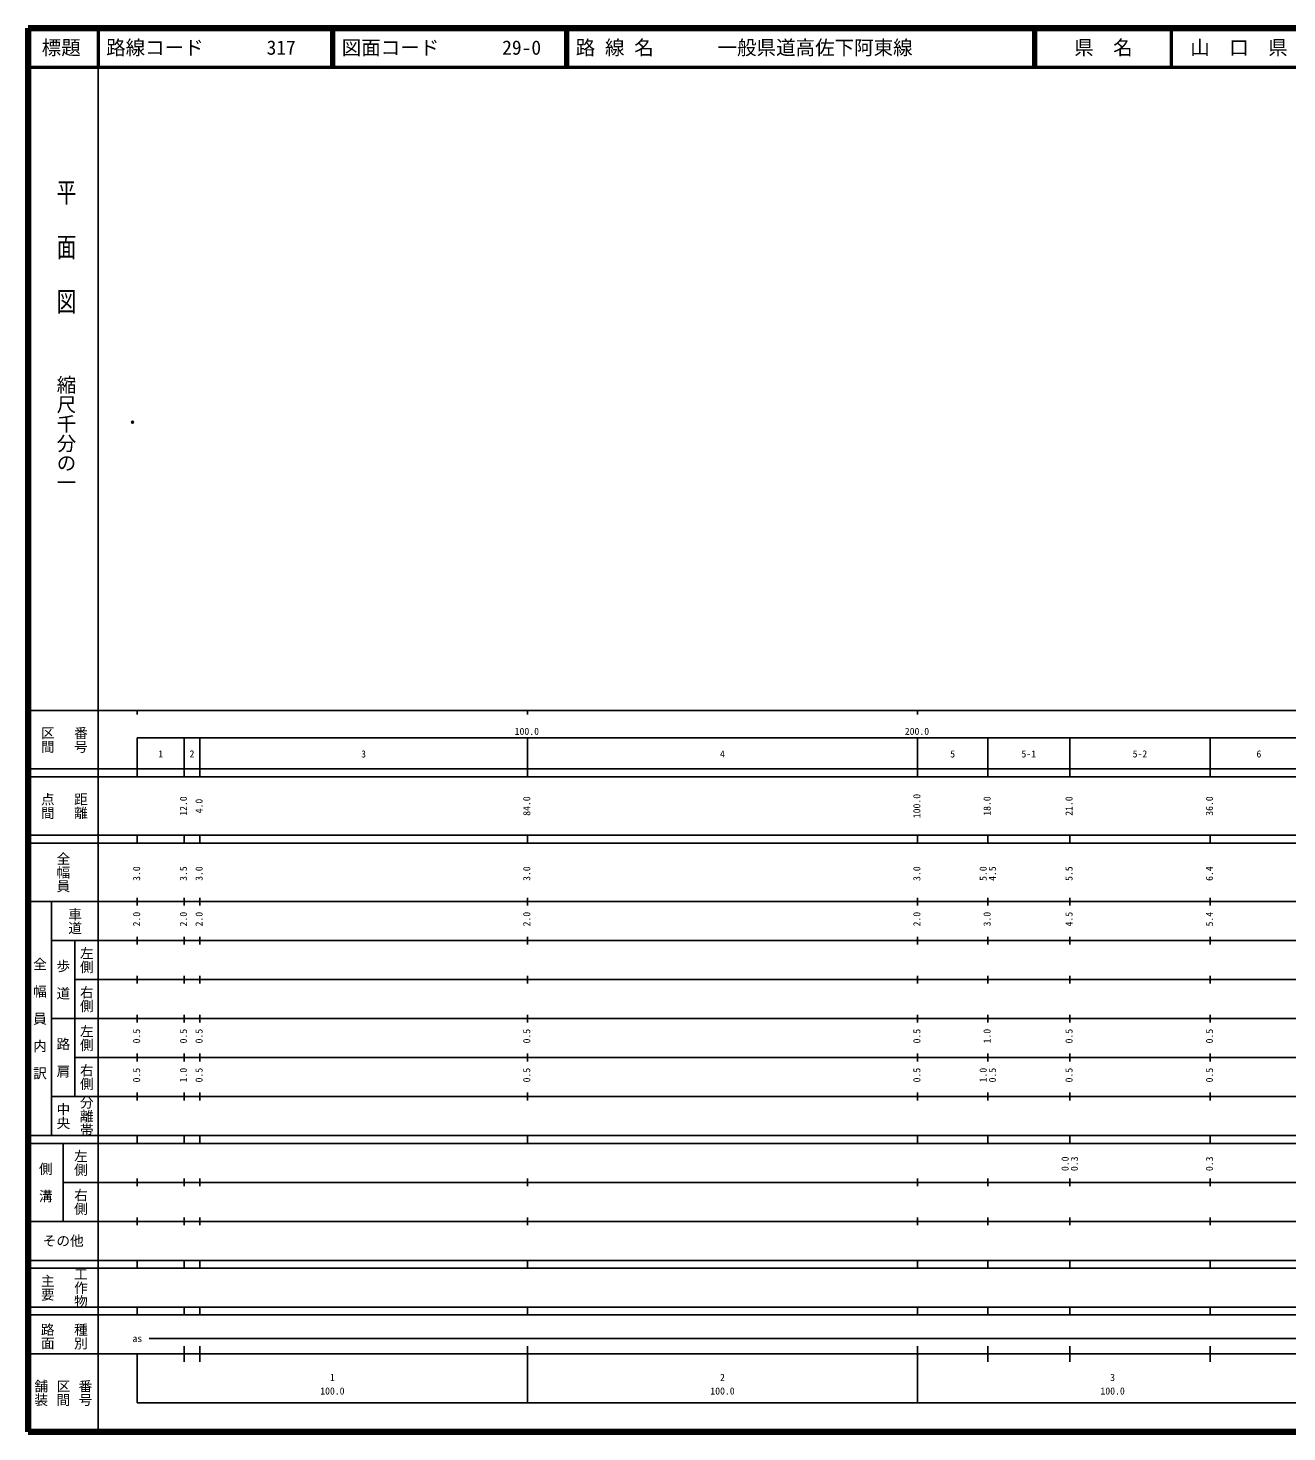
# Model space of a CAD drawing. Units: millimetres on the paper. Extents: x 40 to 680, y 20 to 380.
# Drawn here: x 40 to 362.7, y 20 to 380 of the extents above; entities that cross this region are included whole.
import ezdxf
from ezdxf.enums import TextEntityAlignment as Align

# ---------------------------------------------------------------- set-up
doc = ezdxf.new("R2010")
doc.units = ezdxf.units.MM
doc.header["$PDMODE"] = 32
doc.header["$PDSIZE"] = 0.5
doc.layers.add('M-OTRS', color=6, linetype='Continuous')
doc.layers.add('M-TTL-TXT', color=7, linetype='Continuous')
for name, color, linetype, lineweight in [('M-TTL', 2, 'Continuous', 140), ('M-TTL-BAND', 7, 'Continuous', 25), ('M-TTL-LINE', 7, 'Continuous', 50)]:
    doc.layers.add(name, color=color, linetype=linetype, lineweight=lineweight)
doc.styles.add('@ＭＳ ゴシック', font='')
doc.styles.add('ＭＳ ゴシック', font='')
doc.styles.get('@ＭＳ ゴシック').set_extended_font_data('@MS Gothic')
doc.styles.get('ＭＳ ゴシック').set_extended_font_data('MS Gothic')

msp = doc.modelspace()

# ---------------------------------------------------------------- linework, layer by layer
at = {"layer": 'M-OTRS'}
msp.add_point((66.772, 278.908), dxfattribs=at)
at = {"layer": 'M-TTL'}
for p, q in [((40, 380), (40, 20)), ((680, 380), (40, 380)), ((40, 20), (680, 20))]:
    msp.add_line(p, q, dxfattribs=at)
at = {"layer": 'M-TTL-BAND'}
for p, q in [((58, 370), (58, 20)), ((40, 205), (579, 205)), ((68, 205), (68, 204)), ((168, 205), (168, 204)), ((268, 205), (268, 204)), ((68, 198), (579, 198)), ((68, 198), (68, 188)), ((80, 188), (80, 198)), ((84, 188), (84, 198)), ((168, 188), (168, 198)), ((268, 188), (268, 198)), ((286, 188), (286, 198)), ((307, 188), (307, 198)), ((343, 188), (343, 198)), ((40, 190), (579, 190)), ((40, 188), (579, 188)), ((40, 173), (579, 173)), ((68, 171), (68, 173)), ((80, 171), (80, 173)), ((84, 171), (84, 173)), ((168, 171), (168, 173)), ((268, 171), (268, 173)), ((286, 171), (286, 173)), ((307, 171), (307, 173)), ((343, 171), (343, 173)), ((40, 171), (579, 171)), ((40, 156), (579, 156)), ((46, 96), (46, 156)), ((68, 155), (68, 157)), ((80, 155), (80, 157)), ((84, 155), (84, 157)), ((168, 155), (168, 157)), ((268, 155), (268, 157)), ((286, 155), (286, 157)), ((307, 155), (307, 157)), ((343, 155), (343, 157)), ((46, 146), (579, 146)), ((52, 146), (52, 106)), ((68, 145), (68, 147)), ((80, 145), (80, 147)), ((84, 145), (84, 147)), ((168, 145), (168, 147)), ((268, 145), (268, 147)), ((286, 145), (286, 147)), ((307, 145), (307, 147)), ((343, 145), (343, 147)), ((68, 135), (68, 137)), ((80, 135), (80, 137)), ((84, 135), (84, 137)), ((168, 135), (168, 137)), ((268, 135), (268, 137)), ((286, 135), (286, 137)), ((307, 135), (307, 137)), ((343, 135), (343, 137)), ((52, 136), (579, 136)), ((46, 126), (579, 126)), ((68, 125), (68, 127)), ((80, 125), (80, 127)), ((84, 125), (84, 127)), ((168, 125), (168, 127)), ((268, 125), (268, 127)), ((286, 125), (286, 127)), ((307, 125), (307, 127)), ((343, 125), (343, 127)), ((52, 116), (579, 116)), ((68, 115), (68, 117)), ((80, 115), (80, 117)), ((84, 115), (84, 117)), ((168, 115), (168, 117)), ((268, 115), (268, 117)), ((286, 115), (286, 117)), ((307, 115), (307, 117)), ((343, 115), (343, 117)), ((46, 106), (579, 106)), ((68, 105), (68, 107)), ((80, 105), (80, 107)), ((84, 105), (84, 107)), ((168, 105), (168, 107)), ((268, 105), (268, 107)), ((286, 105), (286, 107)), ((307, 105), (307, 107)), ((343, 105), (343, 107)), ((40, 96), (579, 96)), ((40, 94), (579, 94)), ((49, 94), (49, 74)), ((68, 94), (68, 96)), ((80, 94), (80, 96)), ((84, 94), (84, 96)), ((168, 94), (168, 96)), ((268, 94), (268, 96)), ((286, 94), (286, 96)), ((307, 94), (307, 96)), ((343, 94), (343, 96)), ((49, 84), (579, 84)), ((68, 83), (68, 85)), ((80, 83), (80, 85)), ((84, 83), (84, 85)), ((168, 83), (168, 85)), ((268, 83), (268, 85)), ((286, 83), (286, 85)), ((307, 83), (307, 85)), ((343, 83), (343, 85)), ((40, 74), (579, 74)), ((68, 73), (68, 75)), ((80, 73), (80, 75)), ((84, 73), (84, 75)), ((168, 73), (168, 75)), ((268, 73), (268, 75)), ((286, 73), (286, 75)), ((307, 73), (307, 75)), ((343, 73), (343, 75)), ((40, 64), (579, 64)), ((40, 62), (579, 62)), ((68, 62), (68, 64)), ((80, 62), (80, 64)), ((84, 62), (84, 64)), ((168, 62), (168, 64)), ((268, 62), (268, 64)), ((286, 62), (286, 64)), ((307, 62), (307, 64)), ((343, 62), (343, 64)), ((40, 52), (579, 52)), ((68, 50), (68, 52)), ((80, 50), (80, 52)), ((84, 50), (84, 52)), ((168, 50), (168, 52)), ((268, 50), (268, 52)), ((286, 50), (286, 52)), ((307, 50), (307, 52)), ((343, 50), (343, 52)), ((40, 50), (579, 50)), ((71, 44), (565, 44)), ((40, 40), (579, 40)), ((68, 40), (68, 27.5)), ((80, 38), (80, 42)), ((84, 38), (84, 42)), ((168, 27.5), (168, 42)), ((268, 27.5), (268, 42)), ((286, 38), (286, 42)), ((307, 38), (307, 42)), ((343, 38), (343, 42)), ((68, 27.5), (579, 27.5))]:
    msp.add_line(p, q, dxfattribs=at)
at = {"layer": 'M-TTL-LINE'}
for p, q in [((58, 380), (58, 370)), ((117.75, 380), (117.75, 370)), ((118.25, 380), (118.25, 370)), ((177.75, 380), (177.75, 370)), ((178.25, 380), (178.25, 370)), ((297.75, 380), (297.75, 370)), ((298.25, 380), (298.25, 370)), ((333, 380), (333, 370)), ((40, 370), (680, 370))]:
    msp.add_line(p, q, dxfattribs=at)

# ---------------------------------------------------------------- texts
at = {"layer": 'M-TTL-BAND', "style": '@ＭＳ ゴシック', "width": 1.4}
msp.add_text('平  面  図', height=3.666, rotation=270, dxfattribs=at).set_placement((49.777, 306.475), align=Align.MIDDLE_RIGHT)
at = {"layer": 'M-TTL-BAND', "style": '@ＭＳ ゴシック'}
msp.add_text('縮尺千分の一', height=3.666, rotation=270, dxfattribs=at).set_placement((49.777, 261.03), align=Align.MIDDLE_RIGHT)
for s, p in [('区間', (45, 197.5)), ('番号', (53.5, 197.5)), ('点間', (45, 180.5)), ('距離', (53.5, 180.5)), ('全幅員', (49, 163.5)), ('車道', (52, 151)), ('左側', (55, 141)), ('全\u3000幅\u3000員\u3000内\u3000訳', (43, 126)), ('歩\u3000道', (49, 136)), ('右側', (55, 131)), ('左側', (55, 121)), ('路\u3000肩', (49, 116)), ('右側', (55, 111)), ('分離帯', (55, 101)), ('中央', (49, 101)), ('左側', (53.5, 89)), ('側\u3000溝', (44.5, 84)), ('右側', (53.5, 79)), ('工作物', (53.5, 57)), ('主要', (45, 57)), ('路面', (45, 44.5)), ('種別', (53.5, 44.5)), ('舗装', (43.333, 30)), ('区間', (49, 30)), ('番号', (54.667, 30))]:
    msp.add_text(s, height=2.566, rotation=270, dxfattribs=at).set_placement(p, align=Align.MIDDLE_CENTER)
at = {"layer": 'M-TTL-BAND', "style": 'ＭＳ ゴシック'}
for s, p in [('100.0', (167.844, 198.195)), ('200.0', (267.844, 198.195)), ('1', (74, 192.405)), ('2', (82, 192.405)), ('3', (126, 192.405)), ('4', (218, 192.405)), ('5', (277, 192.405)), ('5-1', (296.5, 192.405)), ('5-2', (325, 192.405)), ('6', (355.5, 192.405)), ('as', (68, 42.5)), ('1', (118, 32.523)), ('2', (218, 32.523)), ('3', (318, 32.523)), ('100.0', (118, 29.033)), ('100.0', (218, 29.033)), ('100.0', (318, 29.033))]:
    msp.add_text(s, height=1.833, dxfattribs=at).set_placement(p, align=Align.BOTTOM_CENTER)
for s, p in [('12.0', (81.271, 180.5)), ('4.0', (85.271, 180.5)), ('84.0', (169.271, 180.5)), ('100.0', (269.271, 180.5)), ('18.0', (287.271, 180.5)), ('21.0', (308.271, 180.5)), ('36.0', (344.271, 180.5)), ('3.0', (69.271, 163.174)), ('3.5', (81.271, 163.174)), ('3.0', (85.271, 163.174)), ('3.0', (169.271, 163.174)), ('3.0', (269.271, 163.174)), ('5.0', (286.271, 163.174)), ('4.5', (288.641, 163.174)), ('5.5', (308.271, 163.174)), ('6.4', (344.271, 163.174)), ('2.0', (69.271, 151.5)), ('2.0', (81.271, 151.5)), ('2.0', (85.271, 151.5)), ('2.0', (169.271, 151.5)), ('2.0', (269.271, 151.5)), ('3.0', (287.271, 151.5)), ('4.5', (308.271, 151.5)), ('5.4', (344.271, 151.5)), ('0.5', (69.271, 121.5)), ('0.5', (81.271, 121.5)), ('0.5', (85.271, 121.5)), ('0.5', (169.271, 121.5)), ('0.5', (269.271, 121.5)), ('1.0', (287.271, 121.5)), ('0.5', (308.271, 121.5)), ('0.5', (344.271, 121.5)), ('0.5', (69.271, 111.5)), ('1.0', (81.271, 111.5)), ('0.5', (85.271, 111.5)), ('0.5', (169.271, 111.5)), ('0.5', (269.271, 111.5)), ('1.0', (286.271, 111.5)), ('0.5', (288.641, 111.5)), ('0.5', (308.271, 111.5)), ('0.5', (344.271, 111.5)), ('0.0', (307.271, 88.764)), ('0.3', (309.641, 88.764)), ('0.3', (344.271, 88.764))]:
    msp.add_text(s, height=1.833, rotation=90, dxfattribs=at).set_placement(p, align=Align.BOTTOM_CENTER)
msp.add_text('その他', height=2.566, dxfattribs=at).set_placement((49, 69), align=Align.MIDDLE_CENTER)
at = {"layer": 'M-TTL-TXT', "style": 'ＭＳ ゴシック'}
for s, p in [('標題', (48.5, 375)), ('県\u3000名', (315.625, 375)), ('山\u3000口\u3000県', (350.375, 375))]:
    msp.add_text(s, height=3.666, dxfattribs=at).set_placement(p, align=Align.MIDDLE_CENTER)
for s, p in [('路線コード', (60, 375)), ('317', (101.142, 375)), ('図面コード', (120.38, 375)), ('29-0', (161.521, 375)), ('路 線 名', (180.38, 375)), ('一般県道高佐下阿東線', (216.734, 375))]:
    msp.add_text(s, height=3.666, dxfattribs=at).set_placement(p, align=Align.MIDDLE_LEFT)

doc.saveas('drawing.dxf')
